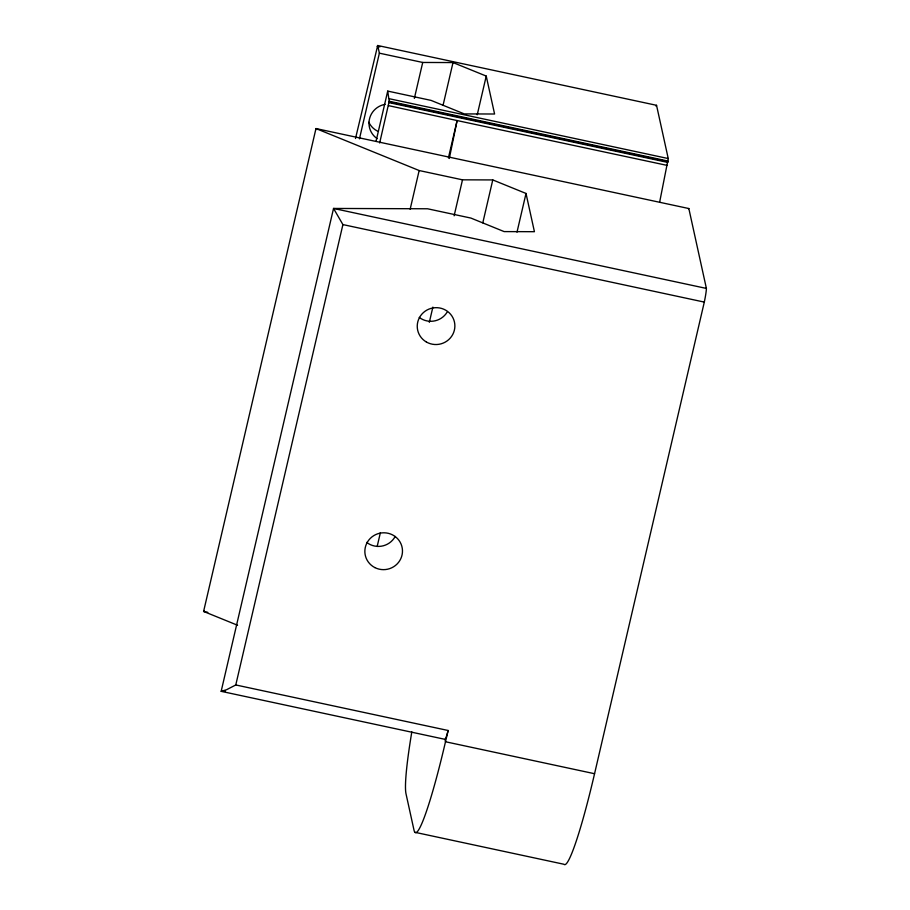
<?xml version="1.0" encoding="UTF-8"?>
<svg xmlns="http://www.w3.org/2000/svg" width="910" height="910" viewBox="0 0 910 910"><rect width="100%" height="100%" fill="white"/><g stroke="black" fill="none" stroke-linecap="round" stroke-linejoin="round"><path stroke-width="1.36" d="M379.663 142.972L389.207 101.26L387.717 91.091L431.067 100.396L464.293 113.909L494.585 114.012L486.236 76.076L453.009 62.562L422.718 62.46L379.379 53.167L377.695 45.5L656.542 105.31L668.247 158.556L659.648 202.156M449.301 158.488L457.116 120.552L388.365 105.594M355.503 138.502L377.695 45.5M359.439 138.866L379.379 53.167M414.914 832.297L563.961 864.261A117.731 10.476 -77.9 0 0 594.56 773.716L704.306 302.097A15.891 1.41 -77.9 0 0 706.399 288.424L333.538 208.447L221.164 691.327L226.556 689.723L235.781 684.957L342.911 224.588L333.538 208.447L427.563 208.777L470.902 218.07L504.14 231.595L534.42 231.697L526.014 193.455L492.776 179.93L462.496 179.827L419.157 170.534L315.975 128.56L203.601 611.44L237.567 625.25M376.137 140.857L387.717 91.091M414.357 98.382L422.718 62.46M410.137 209.277L419.157 170.534M443.034 105.412L453.009 62.562M448.425 157.851L457.116 120.552L667.201 165.404M477.238 114.785L486.236 76.076M377.172 546.478L380.391 532.646M429.327 322.333L432.876 307.114M454.124 215.806L462.496 179.827M482.8 222.825L492.776 179.93M516.994 232.186L526.014 193.455M235.781 684.957L448.129 730.491L445.502 741.752A117.731 10.476 -77.9 0 1 413.993 830.102L406.008 793.793A117.731 10.476 -77.9 0 1 411.809 731.902M204.022 610.849L203.601 611.44L207.776 612.339M655.973 106.095L656.542 105.31M225.373 691.338L221.164 691.327L444.979 739.33L445.502 741.752L594.56 773.716M377.127 46.296L379.902 46.888M389.412 98.758L668.247 158.556M389.207 101.26L668.054 161.07M389.105 101.92L667.951 161.718M388.979 102.614L667.826 162.424M706.399 288.424L688.836 208.538L315.975 128.56L316.987 129.573M342.911 224.588L704.306 302.097M377.161 138.65A19.428 18.985 -12.4 0 1 385.158 104.331M377.377 131.063A19.428 18.985 -12.4 0 1 368.812 122.258M448.129 730.491A15.891 1.41 -77.9 0 1 444.979 739.33M447.094 312.187A18.837 18.416 -12.4 0 1 419.26 317.419M395.202 536.445A18.837 18.416 -12.4 0 1 366.685 542.394M688.495 208.856A15.891 1.41 -77.9 0 1 688.836 208.538M426.392 342.012A18.837 18.416 -12.4 0 0 454.875 326.224A18.837 18.416 -12.4 0 0 426.904 310.083A18.837 18.416 -12.4 0 0 426.392 342.012M374.875 567.601A18.837 18.416 -12.4 0 0 402.47 550.357A18.837 18.416 -12.4 0 0 373.657 535.706A18.837 18.416 -12.4 0 0 374.875 567.601"/></g></svg>
